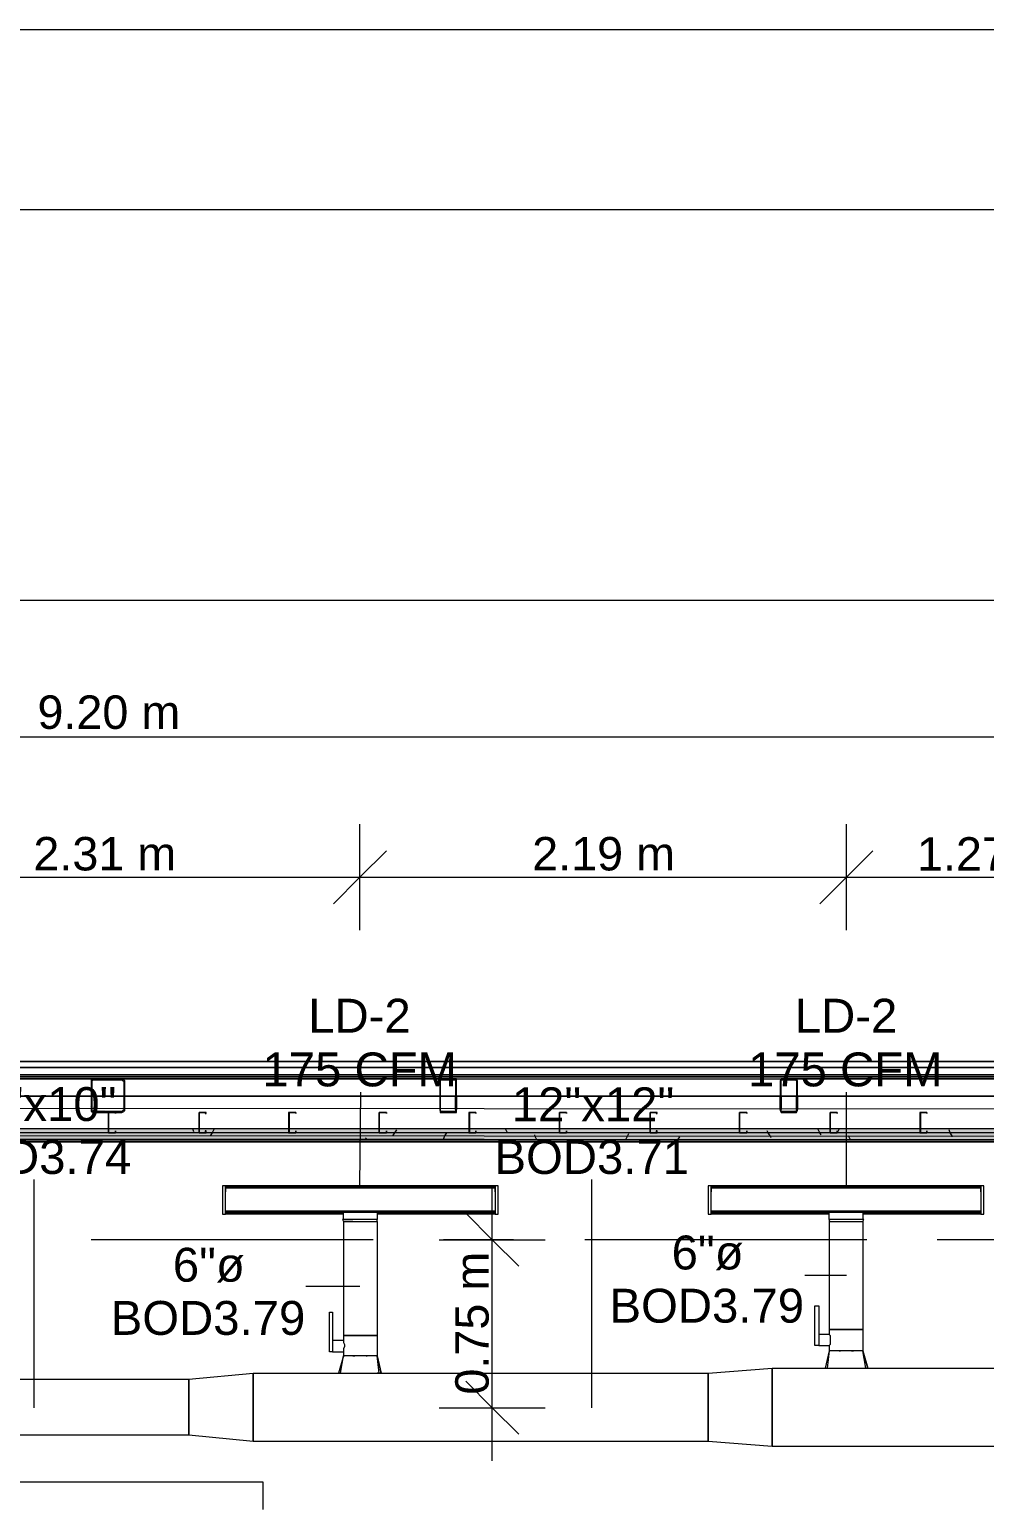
# Model space of a CAD drawing. Header units: metres. Extents: x 29 to 268, y -7 to 151.
# Drawn here: x 60.16 to 64.46, y 46.6 to 53.26 of the extents above; entities that cross this region are included whole.
import ezdxf

# ---------------------------------------------------------------- set-up
doc = ezdxf.new("R2010")
doc.units = ezdxf.units.M
doc.layers.add('HVAC - Ductos', color=5, linetype='Continuous', lineweight=50)
doc.layers.add('PDF2_Geometry', color=7, linetype='Continuous', true_color=0xaaaaaa)
doc.layers.add('PDF2_Solid Fills', color=7, linetype='Continuous', true_color=0xffffff)
doc.layers.add('PDF2_Text', color=7, linetype='Continuous')
doc.layers.add('pie de plano', color=7, linetype='Continuous')
doc.styles.add('PDF Helvetica', font='')
doc.styles.get('PDF Helvetica').set_extended_font_data('Helvetica')

msp = doc.modelspace()

# ---------------------------------------------------------------- hatches: boundary and pattern name
at = {"layer": 'PDF2_Solid Fills', "lineweight": 0, "transparency": 33554559}
for points in [[(60.5842, 48.5289), (60.5796, 48.5334), (60.4329, 48.5334), (60.4329, 48.3868), (60.4421, 48.3868), (60.5705, 48.3822), (60.5705, 48.3868), (60.4879, 48.3914), (60.4375, 48.3914), (60.4375, 48.5289), (60.5751, 48.5289), (60.5796, 48.5243), (60.5751, 48.396), (60.5705, 48.3914), (60.5796, 48.3868), (60.5796, 48.3914)], [(46.7012, 48.2768), (92.9887, 48.2768), (93.2036, 48.2722), (93.204, 48.2722), (93.204, 48.2906), (46.7012, 48.2906)], [(46.7012, 48.263), (92.9887, 48.263), (93.2024, 48.2585), (93.204, 48.2585), (93.204, 48.2768), (46.7012, 48.2768)]]:
    msp.add_hatch(color=256, dxfattribs=at).paths.add_polyline_path(points)
h = msp.add_hatch(color=256, dxfattribs=at)
h.paths.add_polyline_path([(62.0051, 48.3822), (62.0784, 48.3822), (62.0784, 48.5243), (62.0738, 48.5243), (62.0738, 48.3868), (62.0096, 48.3914), (62.0051, 48.3914)])
h.paths.add_polyline_path([(62.0692, 48.5289), (62.0692, 48.5334), (62.0051, 48.5334)])
h.paths.add_polyline_path([(62.0784, 48.5289), (62.0784, 48.5334), (62.0738, 48.5334)])
h = msp.add_hatch(color=256, dxfattribs=at)
h.paths.add_polyline_path([(63.6092, 48.5243), (63.6047, 48.3914), (63.5404, 48.3868), (63.6092, 48.3822), (63.6092, 48.3868), (63.6138, 48.5243)])
h.paths.add_polyline_path([(63.6138, 48.5289), (63.6138, 48.5334), (63.545, 48.5334)])
h.paths.add_polyline_path([(63.5404, 48.5243), (63.5359, 48.5243), (63.5359, 48.3914)])
h = msp.add_hatch(color=256, dxfattribs=at)
h.paths.add_polyline_path([(46.7012, 48.2952), (46.7057, 48.3089), (46.7012, 48.3089)])
h.paths.add_polyline_path([(93.204, 48.3043), (71.4743, 48.3089), (49.552, 48.3089), (49.552, 48.2906), (93.204, 48.2906)])
h.paths.add_polyline_path([(49.5474, 48.2906), (49.5474, 48.3089), (48.7408, 48.3089), (48.7408, 48.2906)])
h.paths.add_polyline_path([(48.7362, 48.2906), (48.7362, 48.3089), (46.7103, 48.3089), (46.7103, 48.2952), (47.4482, 48.2952)])

# ---------------------------------------------------------------- linework, layer by layer
at = {"layer": 'HVAC - Ductos', "color": 252, "lineweight": 0, "true_color": 0x939598}
for points in [[(41.8703, 50.6876), (92.9476, 50.6876)], [(41.8703, 50.0735), (46.7057, 50.0735), (55.9091, 50.0735), (65.108, 50.0735), (74.3068, 50.0735), (83.5057, 50.0735), (92.9476, 50.0735)], [(61.6429, 49.2026), (61.6429, 49.441), (61.6429, 49.6793)], [(63.8338, 49.2026), (63.8338, 49.441), (63.8338, 49.6793)], [(61.7621, 49.5602), (61.6429, 49.441), (61.5238, 49.3218)], [(63.953, 49.5602), (63.8338, 49.441), (63.7146, 49.3218)], [(52.6183, 49.441), (54.6121, 49.441), (55.9091, 49.441), (57.2796, 49.441), (59.3375, 49.441), (61.6429, 49.441), (63.8338, 49.441), (65.108, 49.441), (66.4188, 49.441), (68.5272, 49.441), (70.8006, 49.441), (73.0143, 49.441), (74.3068, 49.441), (75.6085, 49.441), (77.781, 49.441), (79.9398, 49.441), (82.4286, 49.441), (83.5057, 49.441), (84.459, 49.441), (86.8699, 49.441)]]:
    msp.add_lwpolyline(points, dxfattribs=at)
at = {"layer": 'HVAC - Ductos', "lineweight": 0}
for points in [[(61.6429, 48.0522), (61.6475, 48.4739)], [(63.8338, 48.0522), (63.8338, 48.4739)], [(60.1763, 47.053), (60.1763, 48.0797)], [(62.2525, 48.0293), (62.2525, 48.0522), (62.2525, 48.0476), (61.0379, 48.0476), (61.0379, 48.0522), (61.0379, 48.0293)], [(62.2525, 48.0522), (61.0379, 48.0522)], [(62.2388, 46.8147), (62.2388, 48.0476)], [(62.688, 47.053), (62.688, 48.0797)], [(64.4388, 48.0293), (64.4388, 48.0522), (64.4388, 48.0476), (63.2243, 48.0476), (63.2243, 48.0522), (63.2243, 48.0293)], [(64.4388, 48.0522), (63.2243, 48.0522)], [(61.0379, 47.9789), (61.0379, 47.988), (61.0379, 47.9972)], [(61.5697, 47.9239), (61.0379, 47.9239), (61.0379, 47.9284), (61.0379, 47.9468), (61.0379, 47.956)], [(62.2525, 47.956), (62.2525, 47.9468), (62.2525, 47.9284), (62.2525, 47.9239), (61.7209, 47.9239)], [(62.2525, 47.9972), (62.2525, 47.988), (62.2525, 47.9789)], [(63.2243, 47.9789), (63.2243, 47.988), (63.2243, 47.9972)], [(63.7559, 47.9239), (63.2243, 47.9239), (63.2243, 47.9284), (63.2243, 47.9468), (63.2243, 47.956)], [(64.4388, 47.956), (64.4388, 47.9468), (64.4388, 47.9284), (64.4388, 47.9239), (63.9117, 47.9239)], [(64.4388, 47.9972), (64.4388, 47.988), (64.4388, 47.9789)], [(61.0379, 47.9422), (61.0379, 47.9468), (61.0379, 47.9514)], [(61.0379, 47.9284), (61.5697, 47.9284)], [(61.7163, 47.8918), (61.7209, 47.8918), (61.7209, 47.3784), (61.7163, 47.3784), (61.7117, 47.3784), (61.6979, 47.3784), (61.6842, 47.3784), (61.6659, 47.3784), (61.6429, 47.3784), (61.6246, 47.3784), (61.6063, 47.3784), (61.5925, 47.3784), (61.5788, 47.3784), (61.5697, 47.3784), (61.5697, 47.3556), (61.5192, 47.3556), (61.5192, 47.351), (61.5192, 47.3464), (61.5192, 47.3372), (61.5192, 47.3326), (61.5192, 47.3234), (61.5192, 47.3188), (61.5192, 47.3143), (61.5192, 47.3097), (61.5192, 47.3051), (61.5697, 47.3051), (61.5697, 47.2868), (61.5742, 47.2868), (61.5697, 47.2868)], [(61.6109, 47.8918), (61.6063, 47.8918), (61.5925, 47.8918), (61.5788, 47.8918), (61.5742, 47.8918), (61.5697, 47.8918), (61.5697, 47.3784), (61.5788, 47.3784), (61.5925, 47.3784), (61.6063, 47.3784), (61.6246, 47.3784), (61.6429, 47.3784), (61.6659, 47.3784), (61.6842, 47.3784), (61.6979, 47.3784), (61.7117, 47.3784), (61.7163, 47.3784), (61.7209, 47.3784), (61.7209, 47.2868), (61.7163, 47.2868), (61.7117, 47.2868), (61.6979, 47.2868), (61.6842, 47.2868), (61.6659, 47.2868), (61.6429, 47.2868), (61.6246, 47.2868), (61.6063, 47.2868), (61.5925, 47.2868), (61.5788, 47.2868), (61.5742, 47.2868), (61.5697, 47.2868), (61.5467, 47.2088), (61.5513, 47.2088)], [(61.5697, 47.901), (61.5697, 47.933), (61.5788, 47.933), (61.5925, 47.933), (61.6063, 47.933), (61.6246, 47.933), (61.6429, 47.933), (61.6659, 47.933), (61.6842, 47.933), (61.6979, 47.933), (61.7117, 47.933), (61.7163, 47.933), (61.7209, 47.933), (61.7209, 47.901), (61.7163, 47.901), (61.6979, 47.901), (61.6751, 47.901), (61.6429, 47.901), (61.6154, 47.901), (61.5879, 47.901), (61.5742, 47.901), (61.5651, 47.901), (61.5697, 47.8918), (61.5742, 47.8918), (61.5925, 47.8918), (61.6154, 47.8918), (61.6429, 47.8918), (61.6751, 47.8918), (61.6979, 47.8918), (61.7163, 47.8918), (61.7209, 47.8918), (61.7209, 47.901)], [(61.62, 47.8918), (61.6246, 47.8918), (61.6429, 47.8918), (61.6659, 47.8918), (61.6705, 47.8918)], [(61.6751, 47.8918), (61.6842, 47.8918), (61.6979, 47.8918), (61.7117, 47.8918)], [(61.7209, 47.9284), (62.2525, 47.9284)], [(62.1197, 47.9284), (62.2388, 47.8093), (62.358, 47.6902)], [(62.2525, 47.9514), (62.2525, 47.9468), (62.2525, 47.9422)], [(63.2243, 47.9422), (63.2243, 47.9468), (63.2243, 47.9514)], [(63.2243, 47.9284), (63.7559, 47.9284)], [(63.8659, 47.8918), (63.8705, 47.8918), (63.8888, 47.8918), (63.898, 47.8918), (63.9026, 47.8918), (63.9071, 47.8918), (63.9071, 47.406), (63.898, 47.406), (63.8888, 47.406), (63.8705, 47.406), (63.8521, 47.406), (63.8338, 47.406), (63.8109, 47.406), (63.7926, 47.406), (63.7788, 47.406), (63.7651, 47.406), (63.7605, 47.406), (63.7559, 47.406), (63.7559, 47.383), (63.71, 47.383), (63.71, 47.3784), (63.71, 47.3738), (63.71, 47.3693), (63.71, 47.3647), (63.71, 47.3556), (63.71, 47.351), (63.71, 47.3464), (63.71, 47.3372), (63.71, 47.3326), (63.7559, 47.3326), (63.7559, 47.3097), (63.7467, 47.2318)], [(63.7605, 47.8918), (63.7559, 47.8918), (63.7559, 47.406), (63.7605, 47.406), (63.7651, 47.406), (63.7788, 47.406), (63.7926, 47.406), (63.8109, 47.406), (63.8338, 47.406), (63.8521, 47.406), (63.8705, 47.406), (63.8888, 47.406), (63.898, 47.406), (63.9071, 47.406), (63.9071, 47.3097), (63.9026, 47.3097), (63.898, 47.3097), (63.8888, 47.3097), (63.8705, 47.3097), (63.8521, 47.3097), (63.8338, 47.3097), (63.8109, 47.3097), (63.7926, 47.3097), (63.7788, 47.3097), (63.7651, 47.3097), (63.7605, 47.3097), (63.7559, 47.3097), (63.7376, 47.2318), (63.7421, 47.2318)], [(63.7559, 47.901), (63.7559, 47.8918), (63.7605, 47.8918), (63.7788, 47.8918), (63.8017, 47.8918), (63.8338, 47.8918), (63.8613, 47.8918), (63.8888, 47.8918), (63.9026, 47.8918), (63.9071, 47.8918), (63.9117, 47.901), (63.9026, 47.901), (63.8888, 47.901), (63.8613, 47.901), (63.8338, 47.901), (63.8017, 47.901), (63.7788, 47.901), (63.7605, 47.901), (63.7559, 47.901), (63.7559, 47.933), (63.7605, 47.933), (63.7651, 47.933), (63.7788, 47.933), (63.7926, 47.933), (63.8109, 47.933), (63.8338, 47.933), (63.8521, 47.933), (63.8705, 47.933), (63.8888, 47.933), (63.898, 47.933), (63.9071, 47.933), (63.9071, 47.901)], [(63.7651, 47.8918), (63.7788, 47.8918), (63.7926, 47.8918), (63.8017, 47.8918)], [(63.8063, 47.8918), (63.8109, 47.8918), (63.8338, 47.8918), (63.8521, 47.8918), (63.8567, 47.8918)], [(63.9117, 47.9284), (64.4388, 47.9284)], [(64.4388, 47.9514), (64.4388, 47.9468), (64.4388, 47.9422)], [(62.0005, 47.8093), (62.2388, 47.8093), (62.4771, 47.8093)], [(63.8338, 47.6489), (63.6459, 47.6489)], [(61.6429, 47.5984), (61.4001, 47.5984)], [(63.7559, 47.383), (63.7605, 47.3784), (63.7605, 47.3693), (63.7605, 47.3602), (63.7605, 47.351), (63.7605, 47.3464), (63.7605, 47.3372), (63.7559, 47.3326)], [(61.5697, 47.3556), (61.5697, 47.351), (61.5697, 47.3464), (61.5742, 47.3372), (61.5742, 47.328), (61.5697, 47.3188), (61.5697, 47.3143), (61.5697, 47.3097), (61.5697, 47.3051)], [(63.7559, 47.3097), (63.7376, 47.2318), (63.7421, 47.2318), (63.7467, 47.2318), (63.7559, 47.2318)], [(63.7605, 47.3097), (63.7605, 47.3097)], [(63.7605, 47.3097), (63.7605, 47.3097)], [(63.9301, 47.2318), (63.9071, 47.3097), (63.9301, 47.2318)], [(63.9209, 47.2318), (63.9071, 47.3097)], [(61.5559, 47.2088), (61.5697, 47.2868), (61.5467, 47.2088), (61.5513, 47.2088), (61.5559, 47.2088), (61.5605, 47.2088), (61.5697, 47.2088)], [(61.7255, 47.2088), (61.7209, 47.2088), (61.7301, 47.2088), (61.7209, 47.2868)], [(61.7392, 47.2088), (61.7209, 47.2868), (61.7392, 47.2088)], [(63.2105, 47.2088), (63.4993, 47.2318)], [(63.4993, 47.2318), (63.4993, 46.8788)], [(63.7605, 47.2318), (63.7788, 47.2318), (63.7834, 47.2318), (63.788, 47.2318), (63.7971, 47.2318), (63.8109, 47.2318), (63.8154, 47.2318)], [(63.82, 47.2318), (63.843, 47.2318), (63.8476, 47.2318), (63.8521, 47.2318), (63.8659, 47.2318), (63.8751, 47.2318), (63.8797, 47.2318), (63.8888, 47.2318), (63.9026, 47.2318)], [(63.9071, 47.2318), (63.9163, 47.2318), (63.9209, 47.2318), (63.9255, 47.2318), (63.9301, 47.2318), (63.9255, 47.2318)], [(63.9117, 47.2318), (63.9117, 47.2318)], [(61.5742, 47.2088), (61.5879, 47.2088), (61.5925, 47.2088)], [(61.5971, 47.2088), (61.6017, 47.2088), (61.6109, 47.2088), (61.6246, 47.2088), (61.6292, 47.2088), (61.6338, 47.2088), (61.6567, 47.2088)], [(61.6613, 47.2088), (61.6659, 47.2088), (61.6797, 47.2088), (61.6888, 47.2088), (61.6934, 47.2088), (61.6979, 47.2088), (61.7163, 47.2088)], [(62.1197, 47.1722), (62.2388, 47.053), (62.358, 46.9338)], [(63.2105, 46.9018), (63.2105, 47.2088)], [(62.0005, 47.053), (62.2388, 47.053), (62.4771, 47.053)], [(63.4993, 46.8788), (63.2105, 46.9018)]]:
    msp.add_lwpolyline(points, dxfattribs=at)
for points in [[(61.0242, 48.0522), (61.0242, 47.9239), (61.0379, 47.9239), (61.0379, 48.0522)], [(62.2525, 47.9376), (61.0379, 47.9376), (61.0379, 48.043), (62.2525, 48.043), (62.2525, 47.9376), (62.2525, 47.933), (61.0379, 47.933), (61.0379, 47.9376)], [(61.0379, 48.0339), (61.0379, 48.0293), (61.0379, 48.0247), (61.0379, 48.0293)], [(62.2663, 48.0522), (62.2525, 48.0522), (62.2525, 47.9239), (62.2663, 47.9239)], [(62.2525, 48.0247), (62.2525, 48.0293), (62.2525, 48.0339), (62.2525, 48.0293)], [(63.2105, 48.0522), (63.2105, 47.9239), (63.2243, 47.9239), (63.2243, 48.0522)], [(64.4388, 47.9376), (63.2243, 47.9376), (63.2243, 48.043), (64.4388, 48.043), (64.4388, 47.9376), (64.4388, 47.933), (63.2243, 47.933), (63.2243, 47.9376)], [(63.2243, 48.0339), (63.2243, 48.0293), (63.2243, 48.0247), (63.2243, 48.0293)], [(64.4526, 48.0522), (64.4388, 48.0522), (64.4388, 47.9239), (64.4526, 47.9239)], [(64.4388, 48.0247), (64.4388, 48.0293), (64.4388, 48.0339), (64.4388, 48.0293)], [(63.6917, 47.5114), (63.71, 47.5114), (63.71, 47.3326), (63.6917, 47.3326)], [(61.5055, 47.4839), (61.5192, 47.4839), (61.5192, 47.3051), (61.5055, 47.3051)], [(63.8063, 47.3097), (63.8017, 47.3097)], [(63.8659, 47.3097), (63.8613, 47.3097), (63.8567, 47.3097), (63.8613, 47.3097)], [(61.62, 47.2868), (61.6154, 47.2868), (61.6109, 47.2868), (61.6154, 47.2868)], [(61.6751, 47.2868), (61.6705, 47.2868)], [(65.4884, 47.2318), (65.4884, 46.723), (65.3372, 46.8788), (65.3372, 47.2318), (65.3372, 46.8788), (63.4993, 46.8788), (63.4993, 47.2318), (65.3372, 47.2318)], [(60.8729, 46.9293), (59.035, 46.9293), (59.035, 47.1814), (60.8729, 47.1814)], [(61.1617, 46.9018), (60.8729, 46.9293), (60.8729, 47.1814), (61.1617, 47.2088)], [(63.2105, 46.9018), (61.1617, 46.9018), (61.1617, 47.2088), (63.2105, 47.2088)], [(61.7346, 47.2088), (61.7392, 47.2088)]]:
    msp.add_lwpolyline(points, close=True, dxfattribs=at)
at = {"layer": 'PDF2_Geometry', "lineweight": 0}
for points in [[(60.5063, 48.6114), (62.0417, 48.6114), (63.5726, 48.6114), (65.108, 48.6114), (66.6388, 48.6114), (68.1743, 48.6114), (66.6388, 48.6114), (65.108, 48.6114), (63.5726, 48.6114), (62.0417, 48.6114), (60.5063, 48.6114), (58.9755, 48.6114)], [(60.5063, 48.5839), (58.9755, 48.5839)], [(62.0417, 48.5839), (60.5063, 48.5839)], [(63.5726, 48.5839), (62.0417, 48.5839)], [(65.108, 48.5839), (63.5726, 48.5839)], [(60.5063, 48.5518), (58.9755, 48.5518)], [(60.5063, 48.5426), (58.9755, 48.5426)], [(60.4421, 48.3868), (60.4375, 48.3914), (60.4375, 48.5243), (60.4421, 48.5289), (60.5705, 48.5289), (60.5751, 48.5243), (60.5796, 48.5243), (60.5796, 48.3914), (60.5751, 48.3914), (60.5705, 48.3868)], [(62.0417, 48.5518), (60.5063, 48.5518)], [(62.0417, 48.5426), (60.5063, 48.5426)], [(62.0096, 48.5334), (62.0051, 48.5334), (62.0051, 48.5243), (62.0051, 48.3914), (62.0051, 48.3822), (62.0096, 48.3822), (62.0692, 48.3822), (62.0784, 48.3822), (62.0784, 48.3914), (62.0784, 48.5243), (62.0784, 48.5334), (62.0692, 48.5334)], [(62.0096, 48.5289), (62.0692, 48.5289), (62.0738, 48.5289), (62.0738, 48.5243), (62.0738, 48.3914), (62.0738, 48.3868), (62.0692, 48.3868), (62.0096, 48.3868), (62.0051, 48.3914), (62.0051, 48.5243)], [(63.5726, 48.5518), (62.0417, 48.5518)], [(63.5726, 48.5426), (62.0417, 48.5426)], [(63.545, 48.5334), (63.5404, 48.5334), (63.5359, 48.5243), (63.5359, 48.3914), (63.5404, 48.3822), (63.545, 48.3822), (63.6047, 48.3822), (63.6092, 48.3822), (63.6138, 48.3914), (63.6138, 48.5243), (63.6092, 48.5334), (63.6047, 48.5334)], [(63.545, 48.5289), (63.6047, 48.5289), (63.6092, 48.5243), (63.6092, 48.3914), (63.6047, 48.3868), (63.545, 48.3868), (63.5404, 48.3868), (63.5404, 48.3914), (63.5404, 48.5243), (63.5404, 48.5289)], [(65.108, 48.5518), (63.5726, 48.5518)], [(65.108, 48.5426), (63.5726, 48.5426)], [(59.0121, 48.4556), (60.4329, 48.4556)], [(60.5063, 48.4556), (60.5796, 48.4556), (60.5063, 48.4556), (60.4375, 48.4556)], [(62.0417, 48.4556), (62.0738, 48.4556), (62.0417, 48.4556), (62.0051, 48.4556), (60.5842, 48.4556), (62.0051, 48.4556)], [(62.0784, 48.4556), (63.5359, 48.4556)], [(63.5726, 48.4556), (63.6092, 48.4556), (63.5726, 48.4556), (63.5404, 48.4556)], [(63.6138, 48.4556), (65.0301, 48.4556)], [(60.5429, 48.3822), (60.5154, 48.3822), (60.5109, 48.3822), (60.5109, 48.2906), (60.5154, 48.2906), (60.5429, 48.2906), (60.5429, 48.2997), (60.5429, 48.2906), (60.5154, 48.2906), (60.5109, 48.2906), (60.5109, 48.3822), (60.5154, 48.3822), (60.5429, 48.3822), (60.5429, 48.3776)], [(60.9509, 48.3822), (60.9188, 48.3822), (60.9188, 48.2906), (60.9509, 48.2906), (60.9509, 48.2997), (60.9463, 48.2997), (60.9463, 48.2906), (60.9188, 48.2906), (60.9188, 48.3822), (60.9463, 48.3822), (60.9463, 48.3776), (60.9509, 48.3776)], [(61.3542, 48.3822), (61.3267, 48.3822), (61.3221, 48.3822), (61.3221, 48.2906), (61.3267, 48.2906), (61.3542, 48.2906), (61.3542, 48.2997), (61.3542, 48.2906), (61.3267, 48.2906), (61.3267, 48.3822), (61.3542, 48.3822), (61.3542, 48.3776)], [(61.7621, 48.3822), (61.7301, 48.3822), (61.7301, 48.2906), (61.7621, 48.2906), (61.7621, 48.2997), (61.7621, 48.2906), (61.7301, 48.2906), (61.7301, 48.3822), (61.7621, 48.3822), (61.7621, 48.3776)], [(62.1654, 48.3822), (62.1379, 48.3822), (62.1334, 48.3822), (62.1334, 48.2906), (62.1379, 48.2906), (62.1654, 48.2906), (62.1654, 48.2997), (62.1654, 48.2906), (62.1379, 48.2906), (62.1379, 48.3822), (62.1654, 48.3822), (62.1654, 48.3776)], [(62.5734, 48.3822), (62.5459, 48.3822), (62.5413, 48.3822), (62.5413, 48.2906), (62.5459, 48.2906), (62.5734, 48.2906), (62.5734, 48.2997), (62.5734, 48.2906), (62.5459, 48.2906), (62.5413, 48.2906), (62.5413, 48.3822), (62.5459, 48.3822), (62.5734, 48.3822), (62.5734, 48.3776)], [(62.9813, 48.3822), (62.9493, 48.3822), (62.9493, 48.2906), (62.9813, 48.2906), (62.9813, 48.2997), (62.9767, 48.2997), (62.9767, 48.2906), (62.9493, 48.2906), (62.9493, 48.3822), (62.9767, 48.3822), (62.9767, 48.3776), (62.9813, 48.3776)], [(63.3846, 48.3822), (63.3571, 48.3822), (63.3525, 48.3822), (63.3525, 48.2906), (63.3571, 48.2906), (63.3846, 48.2906), (63.3846, 48.2997), (63.3846, 48.2906), (63.3571, 48.2906), (63.3525, 48.2906), (63.3525, 48.3822), (63.3571, 48.3822), (63.3846, 48.3822), (63.3846, 48.3776)], [(63.7926, 48.3822), (63.7605, 48.3822), (63.7605, 48.2906), (63.7926, 48.2906), (63.7926, 48.2997), (63.7926, 48.2906), (63.7605, 48.2906), (63.7605, 48.3822), (63.7926, 48.3822), (63.7926, 48.3776)], [(64.1959, 48.3822), (64.1684, 48.3822), (64.1638, 48.3822), (64.1638, 48.2906), (64.1684, 48.2906), (64.1959, 48.2906), (64.1959, 48.2997), (64.1959, 48.2906), (64.1684, 48.2906), (64.1684, 48.3822), (64.1959, 48.3822), (64.1959, 48.3776)], [(56.0099, 48.2493), (65.0072, 48.2493)], [(56.0099, 48.2493), (65.0072, 48.2493)]]:
    msp.add_lwpolyline(points, close=True, dxfattribs=at)
for points in [[(60.5429, 48.6114), (60.4696, 48.6114)], [(62.0784, 48.6114), (62.0005, 48.6114)], [(63.6092, 48.6114), (63.5359, 48.6114)], [(57.4125, 48.5334), (55.9825, 48.5334), (57.44, 48.5334), (58.9755, 48.5334), (60.4421, 48.5334), (59.0029, 48.5334)], [(60.5429, 48.3822), (60.5705, 48.3822), (60.5796, 48.3868), (60.5842, 48.3914), (60.5842, 48.5243), (60.5796, 48.5289), (60.5705, 48.5334), (60.4421, 48.5334), (60.4329, 48.5289), (60.4329, 48.5243), (60.4329, 48.3914), (60.4329, 48.3868), (60.4421, 48.3822), (60.5154, 48.3822)], [(60.5521, 48.5289), (60.5567, 48.5334)], [(62.0096, 48.5334), (60.5705, 48.5334), (62.0417, 48.5334), (63.5726, 48.5334), (65.0392, 48.5334), (63.6047, 48.5334)], [(62.06, 48.5289), (62.0646, 48.5334)], [(62.0692, 48.5334), (63.545, 48.5334)], [(63.5359, 48.4968), (63.5404, 48.5014)], [(63.568, 48.5289), (63.5726, 48.5334)], [(60.4329, 48.4556), (60.4329, 48.396)], [(60.5842, 48.396), (60.5842, 48.4556)], [(62.0051, 48.4739), (62.0051, 48.4784)], [(62.0051, 48.396), (62.0051, 48.4556), (62.0051, 48.396)], [(62.0738, 48.396), (62.0738, 48.4556)], [(62.0784, 48.4556), (62.0784, 48.396)], [(63.5359, 48.396), (63.5359, 48.4556)], [(63.5404, 48.4556), (63.5404, 48.396)], [(63.6092, 48.396), (63.6092, 48.4556)], [(63.6138, 48.4556), (63.6138, 48.396)], [(93.204, 48.396), (46.7012, 48.4006), (41.5357, 48.4006), (41.5357, 48.263), (41.6273, 48.263), (41.6273, 10.5556)], [(60.4329, 48.4097), (60.4375, 48.4143)], [(61.3267, 48.2906), (50.3632, 48.2906), (49.9554, 48.2906), (49.552, 48.2906)], [(61.3221, 48.3089), (60.9188, 48.3089), (60.5109, 48.3089), (60.1075, 48.3089), (59.6996, 48.3089), (59.2963, 48.3089)], [(62.1334, 48.3089), (61.7301, 48.3089), (61.3267, 48.3089)], [(61.7301, 48.2906), (61.3542, 48.2906)], [(62.1379, 48.2906), (61.7621, 48.2906)], [(64.1638, 48.3089), (63.7605, 48.3089), (63.3525, 48.3089), (62.9493, 48.3089), (62.5413, 48.3089), (62.1379, 48.3089)], [(62.5459, 48.2906), (62.1654, 48.2906)], [(62.9493, 48.2906), (62.5734, 48.2906)], [(63.3571, 48.2906), (62.9767, 48.2906)], [(63.7605, 48.2906), (63.3846, 48.2906)], [(64.1684, 48.2906), (63.7926, 48.2906)], [(67.0055, 48.3089), (66.6022, 48.3089), (66.1942, 48.3089), (65.7909, 48.3089), (65.383, 48.3089), (64.9797, 48.3089), (64.5717, 48.3089), (64.1684, 48.3089)], [(64.5717, 48.2906), (64.1959, 48.2906)], [(93.204, 48.2722), (46.7012, 48.2768), (41.6915, 48.2768)], [(41.7053, 36.0667), (42.7594, 36.0667), (42.7594, 36.0529), (42.4661, 36.0529), (42.7594, 36.0529), (42.7594, 36.0667), (41.7053, 36.0667), (41.7053, 48.263), (46.7012, 48.263), (93.204, 48.2584)], [(56.0099, 48.2584), (65.0072, 48.2584)], [(65.0072, 48.2584), (56.0099, 48.2584)], [(56.0099, 48.2584), (65.0072, 48.2584)], [(65.0072, 48.2584), (56.0099, 48.2584)], [(61.7025, 47.8093), (60.4329, 47.8093)], [(62.335, 47.8093), (62.0188, 47.8093)], [(63.9255, 47.8093), (62.6559, 47.8093)], [(64.558, 47.8093), (64.2417, 47.8093)], [(61.2075, 46.5947), (61.2075, 46.7184), (57.5317, 46.7184), (57.4079, 46.7184), (57.4079, 45.7605)]]:
    msp.add_lwpolyline(points, dxfattribs=at)
at = {"layer": 'PDF2_Geometry', "color": 254, "lineweight": 0, "true_color": 0xeaeaea}
for points in [[(60.8959, 48.2952), (60.8913, 48.3089)], [(60.9875, 48.3089), (60.9784, 48.2906), (60.9692, 48.2768)], [(61.8079, 48.3043), (61.7988, 48.2906), (61.7896, 48.2768)], [(62.0325, 48.2906), (62.0234, 48.2768), (62.0188, 48.263)], [(62.3075, 48.2906), (62.2984, 48.3089)], [(62.3075, 48.2906), (62.3075, 48.2906)], [(63.4947, 48.2676), (63.4901, 48.2768), (63.4809, 48.2906), (63.4763, 48.2997)], [(63.7192, 48.2814), (63.7146, 48.2906), (63.7055, 48.3089)], [(63.8017, 48.3089), (63.7926, 48.2906)], [(63.7926, 48.2906), (63.7926, 48.2906)], [(64.3105, 48.2722), (64.3105, 48.2768), (64.3013, 48.2906), (64.2967, 48.3043)], [(60.2588, 48.2584), (60.2588, 48.2584)], [(60.5659, 48.2584), (60.5659, 48.2584)], [(61.6705, 48.2676), (61.6659, 48.2584)], [(61.7896, 48.2768), (61.7896, 48.2768)], [(62.4404, 48.2584), (62.4313, 48.2768), (62.4313, 48.2814)], [(62.853, 48.286), (62.8484, 48.2768), (62.8392, 48.2584)], [(63.0821, 48.2722), (63.073, 48.2584)], [(63.8521, 48.2584), (63.843, 48.2768)]]:
    msp.add_lwpolyline(points, dxfattribs=at)
at = {"layer": 'PDF2_Geometry', "color": 254, "lineweight": 0, "true_color": 0xd2d2d2}
for points in [[(61.3221, 48.2952), (61.3267, 48.2952)], [(61.7301, 48.3226), (61.7301, 48.3226)], [(63.3525, 48.3134), (63.3525, 48.3134)], [(63.7605, 48.341), (63.7605, 48.341)]]:
    msp.add_lwpolyline(points, dxfattribs=at)
at = {"layer": 'pie de plano', "lineweight": 0}
msp.add_lwpolyline([(119.2425, 53.256), (119.2425, -6.7449), (29.2385, -6.7449), (29.2385, 53.256)], close=True, dxfattribs=at)
msp.add_lwpolyline([(118.7654, 52.4448), (30.3385, 52.4448), (30.3385, -6.0804), (118.7654, -6.0804)], dxfattribs=at)

# ---------------------------------------------------------------- texts
at = {"layer": 'PDF2_Text', "color": 252, "lineweight": 0, "true_color": 0x939598, "char_height": 0.15059, "attachment_point": 4, "style": 'PDF Helvetica'}
for s, insert in [('9.20 m', (60.1911, 50.1828)), ('2.31 m', (60.1728, 49.5457)), ('2.19 m', (62.4187, 49.5457)), ('1.27 m', (64.1513, 49.5457))]:
    msp.add_mtext(s, dxfattribs=dict(at, insert=insert))
at = {"layer": 'PDF2_Text', "lineweight": 0, "char_height": 0.15247, "attachment_point": 4, "style": 'PDF Helvetica'}
for s, insert in [('LD-2', (61.4103, 48.8176)), ('LD-2', (63.6012, 48.8176)), ('175 CFM', (61.2041, 48.5747)), ('175 CFM', (63.3904, 48.5747)), ('10"x10"', (59.8153, 48.4189)), ('12"x12"', (62.327, 48.4189)), ('BOD3.74', (59.7373, 48.1805)), ('BOD3.71', (62.2491, 48.1805)), ('6"ø', (63.0466, 47.7497)), ('6"ø', (60.8007, 47.6947)), ('BOD3.79', (62.767, 47.5113)), ('BOD3.79', (60.5211, 47.4563))]:
    msp.add_mtext(s, dxfattribs=dict(at, insert=insert))
at = {"layer": 'PDF2_Text', "lineweight": 0, "insert": (62.1486, 47.1122), "char_height": 0.15059, "attachment_point": 4, "rotation": 90, "style": 'PDF Helvetica'}
msp.add_mtext('0.75 m', dxfattribs=at)

doc.saveas('drawing.dxf')
